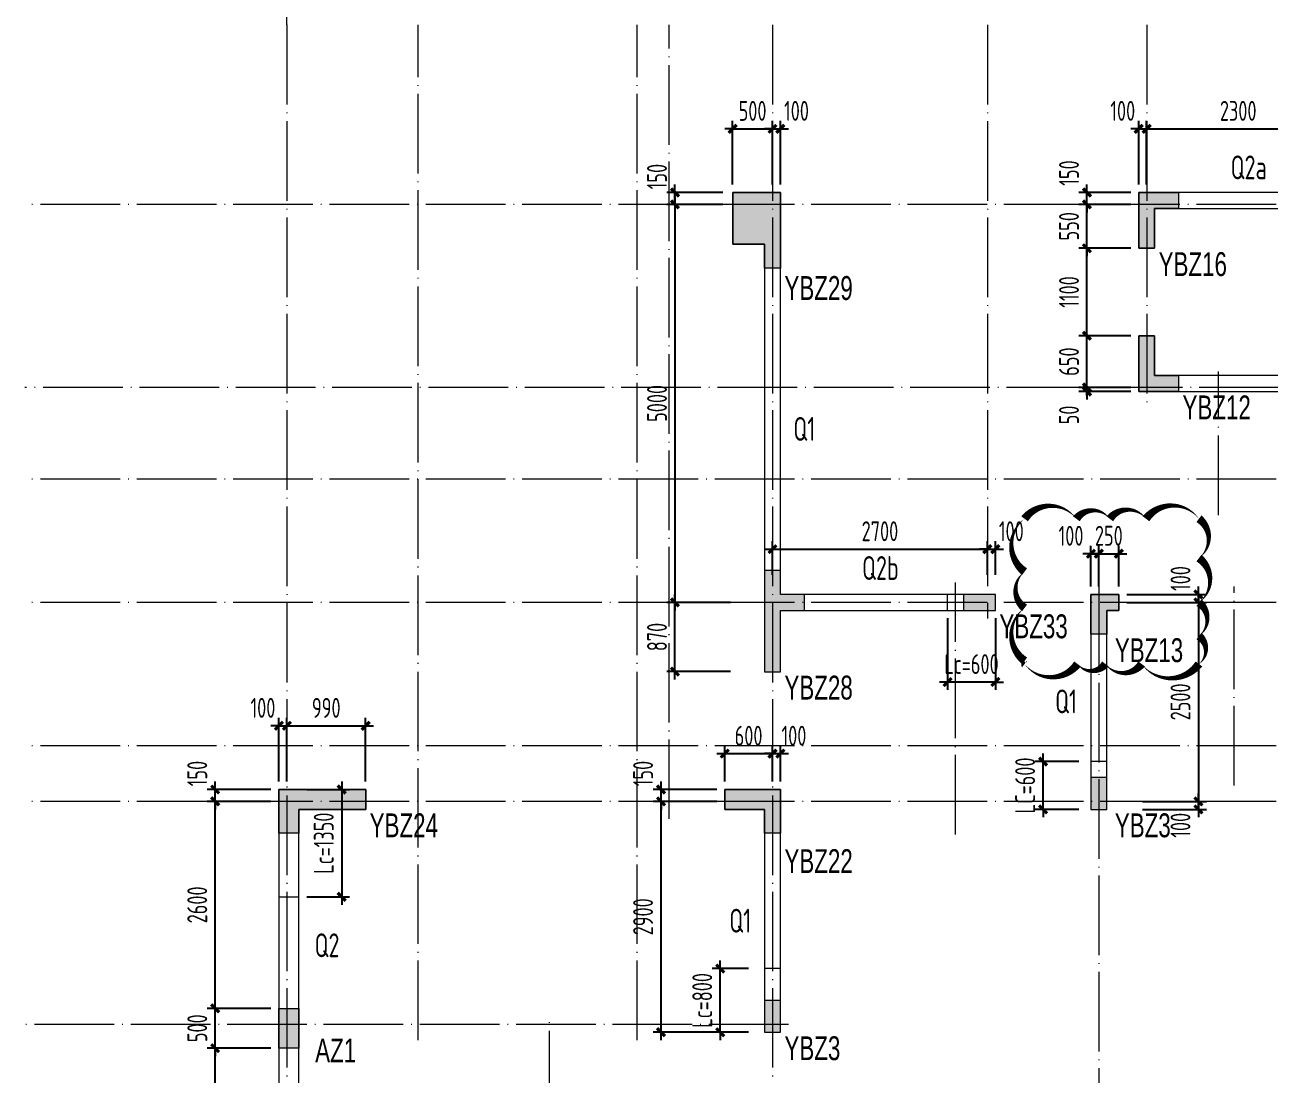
# Model space of a CAD drawing. Extents: x 5874492 to 7194610, y -939842 to -279257.
# Drawn here: x 6291620 to 6307261, y -699087 to -685893 of the extents above; entities that cross this region are included whole.
import ezdxf
from ezdxf.enums import TextEntityAlignment as Align

# ---------------------------------------------------------------- set-up
doc = ezdxf.new("R2010")
doc.units = 0
doc.header["$LTSCALE"] = 1000
doc.linetypes.add('DOTE', pattern=[2.42, 2, -0.2, 0.02, -0.2])
for name, color, linetype, lineweight in [('A-标注-轴号', 3, 'Continuous', 15), ('A-轴线-塔楼', 1, 'DOTE', 9), ('A-轴线-隔墙', 41, 'DOTE', 9), ('S-基础-HATCH', 251, 'Continuous', 20), ('S-墙柱-COLU', 50, 'Continuous', 20), ('S-墙柱-DIM', 3, 'Continuous', 20), ('S-墙柱-Lc填充', 8, 'Continuous', 20), ('S-墙柱-WALL', 6, 'Continuous', 20), ('S-墙柱-编号', 4, 'Continuous', 20), ('S-通用-TEXT', 7, 'Continuous', 20)]:
    doc.layers.add(name, color=color, linetype=linetype, lineweight=lineweight)
doc.layers.add('S-活动层-非打印1', color=170, linetype='Continuous', plot=False)
doc.styles.add('BW_Dim', font='Bweng.shx', dxfattribs={"width": 0.7, "bigfont": 'hztxt.shx'})
doc.styles.add('TSSD_Dimension', font='tssdeng.shx', dxfattribs={"width": 0.7, "bigfont": 'tssdchn.shx'})
doc.styles.add('TSSD_Rein', font='tssdeng.shx', dxfattribs={"width": 0.7, "bigfont": 'hztxt.shx'})
doc.dimstyles.new('TSSD_100_100', dxfattribs={"dimtxt": 250, "dimasz": 100, "dimexe": 100, "dimexo": 100, "dimgap": 100, "dimtad": 1, "dimdec": 0, "dimzin": 0, "dimdsep": 46, "dimtxsty": 'TSSD_Dimension', "dimblk": 'ARCHTICK', "dimcen": 0, "dimdle": 100, "dimclrt": 7, "dimadec": 0, "dimazin": 0, "dimtfac": 1, "dimtdec": 0, "dimtix": 1, "dimtmove": 2, "dimatfit": 0, "dimfxl": 0, "dimtolj": 1, "dimtzin": 0, "dimarcsym": 0})
doc.dimstyles.new('TSSD_100_100$0', dxfattribs={"dimtxt": 250, "dimasz": 100, "dimexe": 100, "dimexo": 250, "dimgap": 100, "dimtad": 1, "dimdec": 0, "dimzin": 0, "dimdsep": 46, "dimtxsty": 'TSSD_Dimension', "dimblk": 'ARCHTICK', "dimcen": 0, "dimdle": 100, "dimclrd": 256, "dimclre": 256, "dimclrt": 7, "dimadec": 0, "dimazin": 0, "dimtfac": 1, "dimtdec": 0, "dimtix": 1, "dimtmove": 2, "dimatfit": 3, "dimldrblk": 'ARCHTICK', "dimfxl": 0, "dimtolj": 1, "dimtzin": 0, "dimlwd": -1, "dimarcsym": 0})

# ---------------------------------------------------------------- blocks, each defined once
blk = doc.blocks.new('_ArchTick')
at = {"color": 0, "linetype": 'ByBlock', "const_width": 0.4}
blk.add_lwpolyline([(-0.5, -0.5), (0.5, 0.5)], dxfattribs=at)
blk = doc.blocks.new('*D1002')
at = {"layer": 'Defpoints', "color": 0}
for p in [(6294010, -698748), (6294810, -698748), (6294810, -703248)]:
    blk.add_point(p, dxfattribs=at)
at = {"layer": 'S-墙柱-DIM', "color": 0, "lineweight": -2}
for p, q in [((6294010, -703348), (6294010, -698648)), ((6294710, -698748), (6293910, -698748)), ((6294710, -703248), (6293910, -703248))]:
    blk.add_line(p, q, dxfattribs=at)
at = {"layer": 'S-墙柱-DIM', "color": 0, "lineweight": -2, "xscale": 100, "yscale": 100, "zscale": 100}
for p, rotation in [((6294010, -698748), 90), ((6294010, -703248), 270)]:
    blk.add_blockref('_ArchTick', p, dxfattribs=dict(at, rotation=rotation))
at = {"layer": 'S-墙柱-DIM', "color": 7, "insert": (6293785, -700998), "char_height": 250, "attachment_point": 5, "rotation": 90, "style": 'TSSD_Dimension'}
blk.add_mtext('\\A1;4500', dxfattribs=at)
blk = doc.blocks.new('*D1006')
at = {"layer": 'Defpoints', "color": 0}
for p in [(6294010, -698248), (6294810, -698248), (6294810, -698748)]:
    blk.add_point(p, dxfattribs=at)
at = {"layer": 'S-墙柱-DIM', "color": 0, "lineweight": -2}
for p, q in [((6294010, -698248), (6294010, -698148)), ((6294710, -698248), (6293910, -698248)), ((6294010, -698748), (6294010, -698248)), ((6294710, -698748), (6293910, -698748)), ((6294010, -698748), (6294010, -698848))]:
    blk.add_line(p, q, dxfattribs=at)
at = {"layer": 'S-墙柱-DIM', "color": 0, "lineweight": -2, "xscale": 100, "yscale": 100, "zscale": 100}
for p, rotation in [((6294010, -698248), 270), ((6294010, -698748), 90)]:
    blk.add_blockref('_ArchTick', p, dxfattribs=dict(at, rotation=rotation))
at = {"layer": 'S-墙柱-DIM', "color": 7, "insert": (6293785, -698498), "char_height": 250, "attachment_point": 5, "rotation": 90, "style": 'TSSD_Dimension'}
blk.add_mtext('\\A1;500', dxfattribs=at)
blk = doc.blocks.new('*D1155')
at = {"layer": 'Defpoints', "color": 0}
for p in [(6305360, -692536), (6305110, -693048), (6305360, -693048)]:
    blk.add_point(p, dxfattribs=at)
at = {"layer": 'S-墙柱-DIM', "color": 0, "lineweight": -2}
for p, q in [((6305110, -692536), (6305010, -692536)), ((6305110, -692948), (6305110, -692436)), ((6305110, -692536), (6305360, -692536)), ((6305360, -692948), (6305360, -692436)), ((6305360, -692536), (6305460, -692536))]:
    blk.add_line(p, q, dxfattribs=at)
at = {"layer": 'S-墙柱-DIM', "color": 0, "lineweight": -2, "xscale": 100, "yscale": 100, "zscale": 100}
blk.add_blockref('_ArchTick', (6305110, -692536), dxfattribs=at)
at = {"layer": 'S-墙柱-DIM', "color": 0, "lineweight": -2, "xscale": 100, "yscale": 100, "zscale": 100, "rotation": 180}
blk.add_blockref('_ArchTick', (6305360, -692536), dxfattribs=at)
at = {"layer": 'S-墙柱-DIM', "color": 7, "insert": (6305235, -692311), "char_height": 250, "attachment_point": 5, "style": 'TSSD_Dimension'}
blk.add_mtext('\\A1;250', dxfattribs=at)
blk = doc.blocks.new('*D1156')
at = {"layer": 'Defpoints', "color": 0}
for p in [(6305110, -692536), (6305010, -693048), (6305110, -693048)]:
    blk.add_point(p, dxfattribs=at)
at = {"layer": 'S-墙柱-DIM', "color": 0, "lineweight": -2}
for p, q in [((6305010, -692536), (6304910, -692536)), ((6305010, -692948), (6305010, -692436)), ((6305010, -692536), (6305110, -692536)), ((6305110, -692948), (6305110, -692436)), ((6305110, -692536), (6305210, -692536))]:
    blk.add_line(p, q, dxfattribs=at)
at = {"layer": 'S-墙柱-DIM', "color": 0, "lineweight": -2, "xscale": 100, "yscale": 100, "zscale": 100}
blk.add_blockref('_ArchTick', (6305010, -692536), dxfattribs=at)
at = {"layer": 'S-墙柱-DIM', "color": 0, "lineweight": -2, "xscale": 100, "yscale": 100, "zscale": 100, "rotation": 180}
blk.add_blockref('_ArchTick', (6305110, -692536), dxfattribs=at)
at = {"layer": 'S-墙柱-DIM', "color": 7, "insert": (6304760, -692311), "char_height": 250, "attachment_point": 5, "style": 'TSSD_Dimension'}
blk.add_mtext('\\A1;100', dxfattribs=at)
blk = doc.blocks.new('*D1157')
at = {"layer": 'Defpoints', "color": 0}
for p in [(6305360, -693048), (6305360, -693148), (6306360, -693048)]:
    blk.add_point(p, dxfattribs=at)
at = {"layer": 'S-墙柱-DIM', "color": 0, "lineweight": -2}
for p, q in [((6306360, -693048), (6306360, -692948)), ((6305460, -693048), (6306460, -693048)), ((6305460, -693148), (6306460, -693148)), ((6306360, -693148), (6306360, -693048)), ((6306360, -693148), (6306360, -693248))]:
    blk.add_line(p, q, dxfattribs=at)
at = {"layer": 'S-墙柱-DIM', "color": 0, "lineweight": -2, "xscale": 100, "yscale": 100, "zscale": 100}
for p, rotation in [((6306360, -693048), 270), ((6306360, -693148), 90)]:
    blk.add_blockref('_ArchTick', p, dxfattribs=dict(at, rotation=rotation))
at = {"layer": 'S-墙柱-DIM', "color": 7, "insert": (6306135, -692848), "char_height": 250, "attachment_point": 5, "rotation": 90, "style": 'TSSD_Dimension'}
blk.add_mtext('\\A1;100', dxfattribs=at)
blk = doc.blocks.new('*D1158')
at = {"layer": 'Defpoints', "color": 0}
for p in [(6305360, -693148), (6305560, -695648), (6306360, -695648)]:
    blk.add_point(p, dxfattribs=at)
at = {"layer": 'S-墙柱-DIM', "color": 0, "lineweight": -2}
for p, q in [((6305460, -693148), (6306460, -693148)), ((6306360, -693048), (6306360, -695748)), ((6305660, -695648), (6306460, -695648))]:
    blk.add_line(p, q, dxfattribs=at)
at = {"layer": 'S-墙柱-DIM', "color": 0, "lineweight": -2, "xscale": 100, "yscale": 100, "zscale": 100}
for p, rotation in [((6306360, -693148), 90), ((6306360, -695648), 270)]:
    blk.add_blockref('_ArchTick', p, dxfattribs=dict(at, rotation=rotation))
at = {"layer": 'S-墙柱-DIM', "color": 7, "insert": (6306135, -694398), "char_height": 250, "attachment_point": 5, "rotation": 90, "style": 'TSSD_Dimension'}
blk.add_mtext('\\A1;2500', dxfattribs=at)
blk = doc.blocks.new('*D1159')
at = {"layer": 'Defpoints', "color": 0}
for p in [(6305560, -695648), (6306360, -695648), (6305560, -695748)]:
    blk.add_point(p, dxfattribs=at)
at = {"layer": 'S-墙柱-DIM', "color": 0, "lineweight": -2}
for p, q in [((6305660, -695648), (6306460, -695648)), ((6306360, -695648), (6306360, -695548)), ((6306360, -695748), (6306360, -695648)), ((6305660, -695748), (6306460, -695748)), ((6306360, -695748), (6306360, -695848))]:
    blk.add_line(p, q, dxfattribs=at)
at = {"layer": 'S-墙柱-DIM', "color": 0, "lineweight": -2, "xscale": 100, "yscale": 100, "zscale": 100}
for p, rotation in [((6306360, -695648), 270), ((6306360, -695748), 90)]:
    blk.add_blockref('_ArchTick', p, dxfattribs=dict(at, rotation=rotation))
at = {"layer": 'S-墙柱-DIM', "color": 7, "insert": (6306135, -695948), "char_height": 250, "attachment_point": 5, "rotation": 90, "style": 'TSSD_Dimension'}
blk.add_mtext('\\A1;100', dxfattribs=at)
blk = doc.blocks.new('*D1164')
at = {"layer": 'Defpoints', "color": 0}
for p in [(6303710, -692479), (6301010, -692902), (6303710, -692902)]:
    blk.add_point(p, dxfattribs=at)
at = {"layer": 'S-墙柱-DIM', "color": 0, "lineweight": -2}
for p, q in [((6301010, -692802), (6301010, -692379)), ((6303710, -692802), (6303710, -692379)), ((6300910, -692479), (6303810, -692479))]:
    blk.add_line(p, q, dxfattribs=at)
at = {"layer": 'S-墙柱-DIM', "color": 0, "lineweight": -2, "xscale": 100, "yscale": 100, "zscale": 100, "rotation": 180}
blk.add_blockref('_ArchTick', (6301010, -692479), dxfattribs=at)
at = {"layer": 'S-墙柱-DIM', "color": 0, "lineweight": -2, "xscale": 100, "yscale": 100, "zscale": 100}
blk.add_blockref('_ArchTick', (6303710, -692479), dxfattribs=at)
at = {"layer": 'S-墙柱-DIM', "color": 7, "insert": (6302360, -692254), "char_height": 250, "attachment_point": 5, "style": 'TSSD_Dimension'}
blk.add_mtext('\\A1;2700', dxfattribs=at)
blk = doc.blocks.new('*D1165')
at = {"layer": 'Defpoints', "color": 0}
for p in [(6303810, -692479), (6303710, -692902), (6303810, -692902)]:
    blk.add_point(p, dxfattribs=at)
at = {"layer": 'S-墙柱-DIM', "color": 0, "lineweight": -2}
for p, q in [((6303710, -692802), (6303710, -692379)), ((6303810, -692802), (6303810, -692379)), ((6303710, -692479), (6303610, -692479)), ((6303710, -692479), (6303810, -692479)), ((6303810, -692479), (6303910, -692479))]:
    blk.add_line(p, q, dxfattribs=at)
at = {"layer": 'S-墙柱-DIM', "color": 0, "lineweight": -2, "xscale": 100, "yscale": 100, "zscale": 100}
blk.add_blockref('_ArchTick', (6303710, -692479), dxfattribs=at)
at = {"layer": 'S-墙柱-DIM', "color": 0, "lineweight": -2, "xscale": 100, "yscale": 100, "zscale": 100, "rotation": 180}
blk.add_blockref('_ArchTick', (6303810, -692479), dxfattribs=at)
at = {"layer": 'S-墙柱-DIM', "color": 7, "insert": (6304010, -692254), "char_height": 250, "attachment_point": 5, "style": 'TSSD_Dimension'}
blk.add_mtext('\\A1;100', dxfattribs=at)
blk = doc.blocks.new('*D1166')
at = {"layer": 'Defpoints', "color": 0}
for p in [(6301110, -687198), (6301010, -687998), (6301110, -687998)]:
    blk.add_point(p, dxfattribs=at)
at = {"layer": 'S-墙柱-DIM', "color": 0, "lineweight": -2}
for p, q in [((6301010, -687198), (6300910, -687198)), ((6301010, -687898), (6301010, -687098)), ((6301010, -687198), (6301110, -687198)), ((6301110, -687898), (6301110, -687098)), ((6301110, -687198), (6301210, -687198))]:
    blk.add_line(p, q, dxfattribs=at)
at = {"layer": 'S-墙柱-DIM', "color": 0, "lineweight": -2, "xscale": 100, "yscale": 100, "zscale": 100}
blk.add_blockref('_ArchTick', (6301010, -687198), dxfattribs=at)
at = {"layer": 'S-墙柱-DIM', "color": 0, "lineweight": -2, "xscale": 100, "yscale": 100, "zscale": 100, "rotation": 180}
blk.add_blockref('_ArchTick', (6301110, -687198), dxfattribs=at)
at = {"layer": 'S-墙柱-DIM', "color": 7, "insert": (6301312, -686973), "char_height": 250, "attachment_point": 5, "style": 'TSSD_Dimension'}
blk.add_mtext('\\A1;100', dxfattribs=at)
blk = doc.blocks.new('*D1167')
at = {"layer": 'Defpoints', "color": 0}
for p in [(6301010, -687198), (6300510, -687998), (6301010, -687998)]:
    blk.add_point(p, dxfattribs=at)
at = {"layer": 'S-墙柱-DIM', "color": 0, "lineweight": -2}
for p, q in [((6300510, -687198), (6300410, -687198)), ((6300510, -687898), (6300510, -687098)), ((6300510, -687198), (6301010, -687198)), ((6301010, -687898), (6301010, -687098)), ((6301010, -687198), (6301110, -687198))]:
    blk.add_line(p, q, dxfattribs=at)
at = {"layer": 'S-墙柱-DIM', "color": 0, "lineweight": -2, "xscale": 100, "yscale": 100, "zscale": 100}
blk.add_blockref('_ArchTick', (6300510, -687198), dxfattribs=at)
at = {"layer": 'S-墙柱-DIM', "color": 0, "lineweight": -2, "xscale": 100, "yscale": 100, "zscale": 100, "rotation": 180}
blk.add_blockref('_ArchTick', (6301010, -687198), dxfattribs=at)
at = {"layer": 'S-墙柱-DIM', "color": 7, "insert": (6300760, -686973), "char_height": 250, "attachment_point": 5, "style": 'TSSD_Dimension'}
blk.add_mtext('\\A1;500', dxfattribs=at)
blk = doc.blocks.new('*D1168')
at = {"layer": 'Defpoints', "color": 0}
for p in [(6299785, -687998), (6300485, -687998), (6300485, -688148)]:
    blk.add_point(p, dxfattribs=at)
at = {"layer": 'S-墙柱-DIM', "color": 0, "lineweight": -2}
for p, q in [((6300385, -687998), (6299685, -687998)), ((6299785, -687998), (6299785, -687898)), ((6299785, -688148), (6299785, -687998)), ((6300385, -688148), (6299685, -688148)), ((6299785, -688148), (6299785, -688248))]:
    blk.add_line(p, q, dxfattribs=at)
at = {"layer": 'S-墙柱-DIM', "color": 0, "lineweight": -2, "xscale": 100, "yscale": 100, "zscale": 100}
for p, rotation in [((6299785, -687998), 270), ((6299785, -688148), 90)]:
    blk.add_blockref('_ArchTick', p, dxfattribs=dict(at, rotation=rotation))
at = {"layer": 'S-墙柱-DIM', "color": 7, "insert": (6299560, -687798), "char_height": 250, "attachment_point": 5, "rotation": 90, "style": 'TSSD_Dimension'}
blk.add_mtext('\\A1;150', dxfattribs=at)
blk = doc.blocks.new('*D1169')
at = {"layer": 'Defpoints', "color": 0}
for p in [(6300101, -688148), (6299785, -693148), (6300101, -693148)]:
    blk.add_point(p, dxfattribs=at)
at = {"layer": 'S-墙柱-DIM', "color": 0, "lineweight": -2}
for p, q in [((6300001, -688148), (6299685, -688148)), ((6299785, -688048), (6299785, -693248)), ((6300001, -693148), (6299685, -693148))]:
    blk.add_line(p, q, dxfattribs=at)
at = {"layer": 'S-墙柱-DIM', "color": 0, "lineweight": -2, "xscale": 100, "yscale": 100, "zscale": 100}
for p, rotation in [((6299785, -688148), 90), ((6299785, -693148), 270)]:
    blk.add_blockref('_ArchTick', p, dxfattribs=dict(at, rotation=rotation))
at = {"layer": 'S-墙柱-DIM', "color": 7, "insert": (6299560, -690648), "char_height": 250, "attachment_point": 5, "rotation": 90, "style": 'TSSD_Dimension'}
blk.add_mtext('\\A1;5000', dxfattribs=at)
blk = doc.blocks.new('*D1170')
at = {"layer": 'Defpoints', "color": 0}
for p in [(6299785, -693148), (6300585, -693148), (6300585, -694018)]:
    blk.add_point(p, dxfattribs=at)
at = {"layer": 'S-墙柱-DIM', "color": 0, "lineweight": -2}
for p, q in [((6300485, -693148), (6299685, -693148)), ((6299785, -694118), (6299785, -693048)), ((6300485, -694018), (6299685, -694018))]:
    blk.add_line(p, q, dxfattribs=at)
at = {"layer": 'S-墙柱-DIM', "color": 0, "lineweight": -2, "xscale": 100, "yscale": 100, "zscale": 100}
for p, rotation in [((6299785, -693148), 90), ((6299785, -694018), 270)]:
    blk.add_blockref('_ArchTick', p, dxfattribs=dict(at, rotation=rotation))
at = {"layer": 'S-墙柱-DIM', "color": 7, "insert": (6299560, -693583), "char_height": 250, "attachment_point": 5, "rotation": 90, "style": 'TSSD_Dimension'}
blk.add_mtext('\\A1;870', dxfattribs=at)
blk = doc.blocks.new('*D1171')
at = {"layer": 'Defpoints', "color": 0}
for p in [(6301110, -695048), (6301010, -695498), (6301110, -695498)]:
    blk.add_point(p, dxfattribs=at)
at = {"layer": 'S-墙柱-DIM', "color": 0, "lineweight": -2}
for p, q in [((6301010, -695048), (6300910, -695048)), ((6301010, -695398), (6301010, -694948)), ((6301010, -695048), (6301110, -695048)), ((6301110, -695398), (6301110, -694948)), ((6301110, -695048), (6301210, -695048))]:
    blk.add_line(p, q, dxfattribs=at)
at = {"layer": 'S-墙柱-DIM', "color": 0, "lineweight": -2, "xscale": 100, "yscale": 100, "zscale": 100}
blk.add_blockref('_ArchTick', (6301010, -695048), dxfattribs=at)
at = {"layer": 'S-墙柱-DIM', "color": 0, "lineweight": -2, "xscale": 100, "yscale": 100, "zscale": 100, "rotation": 180}
blk.add_blockref('_ArchTick', (6301110, -695048), dxfattribs=at)
at = {"layer": 'S-墙柱-DIM', "color": 7, "insert": (6301280, -694823), "char_height": 250, "attachment_point": 5, "style": 'TSSD_Dimension'}
blk.add_mtext('\\A1;100', dxfattribs=at)
blk = doc.blocks.new('*D1172')
at = {"layer": 'Defpoints', "color": 0}
for p in [(6301010, -695048), (6300410, -695498), (6301010, -695498)]:
    blk.add_point(p, dxfattribs=at)
at = {"layer": 'S-墙柱-DIM', "color": 0, "lineweight": -2}
for p, q in [((6300310, -695048), (6301110, -695048)), ((6300410, -695398), (6300410, -694948)), ((6301010, -695398), (6301010, -694948))]:
    blk.add_line(p, q, dxfattribs=at)
at = {"layer": 'S-墙柱-DIM', "color": 0, "lineweight": -2, "xscale": 100, "yscale": 100, "zscale": 100, "rotation": 180}
blk.add_blockref('_ArchTick', (6300410, -695048), dxfattribs=at)
at = {"layer": 'S-墙柱-DIM', "color": 0, "lineweight": -2, "xscale": 100, "yscale": 100, "zscale": 100}
blk.add_blockref('_ArchTick', (6301010, -695048), dxfattribs=at)
at = {"layer": 'S-墙柱-DIM', "color": 7, "insert": (6300710, -694823), "char_height": 250, "attachment_point": 5, "style": 'TSSD_Dimension'}
blk.add_mtext('\\A1;600', dxfattribs=at)
blk = doc.blocks.new('*D1173')
at = {"layer": 'Defpoints', "color": 0}
for p in [(6299610, -695498), (6300410, -695498), (6300410, -695648)]:
    blk.add_point(p, dxfattribs=at)
at = {"layer": 'S-墙柱-DIM', "color": 0, "lineweight": -2}
for p, q in [((6300310, -695498), (6299510, -695498)), ((6299610, -695498), (6299610, -695398)), ((6299610, -695648), (6299610, -695498)), ((6300310, -695648), (6299510, -695648)), ((6299610, -695648), (6299610, -695748))]:
    blk.add_line(p, q, dxfattribs=at)
at = {"layer": 'S-墙柱-DIM', "color": 0, "lineweight": -2, "xscale": 100, "yscale": 100, "zscale": 100}
for p, rotation in [((6299610, -695498), 270), ((6299610, -695648), 90)]:
    blk.add_blockref('_ArchTick', p, dxfattribs=dict(at, rotation=rotation))
at = {"layer": 'S-墙柱-DIM', "color": 7, "insert": (6299385, -695298), "char_height": 250, "attachment_point": 5, "rotation": 90, "style": 'TSSD_Dimension'}
blk.add_mtext('\\A1;150', dxfattribs=at)
blk = doc.blocks.new('*D1174')
at = {"layer": 'Defpoints', "color": 0}
for p in [(6299610, -695648), (6300410, -695648), (6300410, -698548)]:
    blk.add_point(p, dxfattribs=at)
at = {"layer": 'S-墙柱-DIM', "color": 0, "lineweight": -2}
for p, q in [((6300310, -695648), (6299510, -695648)), ((6299610, -698648), (6299610, -695548)), ((6300310, -698548), (6299510, -698548))]:
    blk.add_line(p, q, dxfattribs=at)
at = {"layer": 'S-墙柱-DIM', "color": 0, "lineweight": -2, "xscale": 100, "yscale": 100, "zscale": 100}
for p, rotation in [((6299610, -695648), 90), ((6299610, -698548), 270)]:
    blk.add_blockref('_ArchTick', p, dxfattribs=dict(at, rotation=rotation))
at = {"layer": 'S-墙柱-DIM', "color": 7, "insert": (6299385, -697098), "char_height": 250, "attachment_point": 5, "rotation": 90, "style": 'TSSD_Dimension'}
blk.add_mtext('\\A1;2900', dxfattribs=at)
blk = doc.blocks.new('*D1181')
at = {"layer": 'Defpoints', "color": 0}
for p in [(6295900, -694698), (6294910, -695498), (6295900, -695498)]:
    blk.add_point(p, dxfattribs=at)
at = {"layer": 'S-墙柱-DIM', "color": 0, "lineweight": -2}
for p, q in [((6294810, -694698), (6296000, -694698)), ((6294910, -695398), (6294910, -694598)), ((6295900, -695398), (6295900, -694598))]:
    blk.add_line(p, q, dxfattribs=at)
at = {"layer": 'S-墙柱-DIM', "color": 0, "lineweight": -2, "xscale": 100, "yscale": 100, "zscale": 100, "rotation": 180}
blk.add_blockref('_ArchTick', (6294910, -694698), dxfattribs=at)
at = {"layer": 'S-墙柱-DIM', "color": 0, "lineweight": -2, "xscale": 100, "yscale": 100, "zscale": 100}
blk.add_blockref('_ArchTick', (6295900, -694698), dxfattribs=at)
at = {"layer": 'S-墙柱-DIM', "color": 7, "insert": (6295405, -694473), "char_height": 250, "attachment_point": 5, "style": 'TSSD_Dimension'}
blk.add_mtext('\\A1;990', dxfattribs=at)
blk = doc.blocks.new('*D1182')
at = {"layer": 'Defpoints', "color": 0}
for p in [(6294910, -694698), (6294810, -695498), (6294910, -695498)]:
    blk.add_point(p, dxfattribs=at)
at = {"layer": 'S-墙柱-DIM', "color": 0, "lineweight": -2}
for p, q in [((6294810, -694698), (6294710, -694698)), ((6294810, -695398), (6294810, -694598)), ((6294810, -694698), (6294910, -694698)), ((6294910, -695398), (6294910, -694598)), ((6294910, -694698), (6295010, -694698))]:
    blk.add_line(p, q, dxfattribs=at)
at = {"layer": 'S-墙柱-DIM', "color": 0, "lineweight": -2, "xscale": 100, "yscale": 100, "zscale": 100}
blk.add_blockref('_ArchTick', (6294810, -694698), dxfattribs=at)
at = {"layer": 'S-墙柱-DIM', "color": 0, "lineweight": -2, "xscale": 100, "yscale": 100, "zscale": 100, "rotation": 180}
blk.add_blockref('_ArchTick', (6294910, -694698), dxfattribs=at)
at = {"layer": 'S-墙柱-DIM', "color": 7, "insert": (6294610, -694473), "char_height": 250, "attachment_point": 5, "style": 'TSSD_Dimension'}
blk.add_mtext('\\A1;100', dxfattribs=at)
blk = doc.blocks.new('*D1183')
at = {"layer": 'Defpoints', "color": 0}
for p in [(6294010, -695498), (6294810, -695498), (6294810, -695648)]:
    blk.add_point(p, dxfattribs=at)
at = {"layer": 'S-墙柱-DIM', "color": 0, "lineweight": -2}
for p, q in [((6294710, -695498), (6293910, -695498)), ((6294010, -695498), (6294010, -695398)), ((6294010, -695648), (6294010, -695498)), ((6294710, -695648), (6293910, -695648)), ((6294010, -695648), (6294010, -695748))]:
    blk.add_line(p, q, dxfattribs=at)
at = {"layer": 'S-墙柱-DIM', "color": 0, "lineweight": -2, "xscale": 100, "yscale": 100, "zscale": 100}
for p, rotation in [((6294010, -695498), 270), ((6294010, -695648), 90)]:
    blk.add_blockref('_ArchTick', p, dxfattribs=dict(at, rotation=rotation))
at = {"layer": 'S-墙柱-DIM', "color": 7, "insert": (6293785, -695298), "char_height": 250, "attachment_point": 5, "rotation": 90, "style": 'TSSD_Dimension'}
blk.add_mtext('\\A1;150', dxfattribs=at)
blk = doc.blocks.new('*D1184')
at = {"layer": 'Defpoints', "color": 0}
for p in [(6294010, -695648), (6294810, -695648), (6294810, -698248)]:
    blk.add_point(p, dxfattribs=at)
at = {"layer": 'S-墙柱-DIM', "color": 0, "lineweight": -2}
for p, q in [((6294710, -695648), (6293910, -695648)), ((6294010, -698348), (6294010, -695548)), ((6294710, -698248), (6293910, -698248))]:
    blk.add_line(p, q, dxfattribs=at)
at = {"layer": 'S-墙柱-DIM', "color": 0, "lineweight": -2, "xscale": 100, "yscale": 100, "zscale": 100}
for p, rotation in [((6294010, -695648), 90), ((6294010, -698248), 270)]:
    blk.add_blockref('_ArchTick', p, dxfattribs=dict(at, rotation=rotation))
at = {"layer": 'S-墙柱-DIM', "color": 7, "insert": (6293785, -696948), "char_height": 250, "attachment_point": 5, "rotation": 90, "style": 'TSSD_Dimension'}
blk.add_mtext('\\A1;2600', dxfattribs=at)
blk = doc.blocks.new('*D1187')
at = {"layer": 'Defpoints', "color": 0}
for p in [(6304409, -695148), (6304960, -695148), (6304960, -695748)]:
    blk.add_point(p, dxfattribs=at)
at = {"layer": 'S-墙柱-DIM', "color": 0, "lineweight": -2}
for p, q in [((6304409, -695148), (6304409, -695048)), ((6304860, -695148), (6304309, -695148)), ((6304409, -695748), (6304409, -695148)), ((6304860, -695748), (6304309, -695748)), ((6304409, -695748), (6304409, -695848))]:
    blk.add_line(p, q, dxfattribs=at)
at = {"layer": 'S-墙柱-DIM', "color": 0, "lineweight": -2, "xscale": 100, "yscale": 100, "zscale": 100}
for p, rotation in [((6304409, -695148), 270), ((6304409, -695748), 90)]:
    blk.add_blockref('_ArchTick', p, dxfattribs=dict(at, rotation=rotation))
at = {"layer": 'S-墙柱-DIM', "color": 7, "insert": (6304184, -695448), "char_height": 250, "attachment_point": 5, "rotation": 90, "style": 'TSSD_Dimension'}
blk.add_mtext('\\A1;LC=600', dxfattribs=at)
blk = doc.blocks.new('*D1188')
at = {"layer": 'Defpoints', "color": 0}
for p in [(6303210, -693248), (6303810, -693248), (6303210, -694148)]:
    blk.add_point(p, dxfattribs=at)
at = {"layer": 'S-墙柱-DIM', "color": 0, "lineweight": -2}
for p, q in [((6303210, -693348), (6303210, -694248)), ((6303810, -693348), (6303810, -694248)), ((6303210, -694148), (6303110, -694148)), ((6303810, -694148), (6303210, -694148)), ((6303810, -694148), (6303910, -694148))]:
    blk.add_line(p, q, dxfattribs=at)
at = {"layer": 'S-墙柱-DIM', "color": 0, "lineweight": -2, "xscale": 100, "yscale": 100, "zscale": 100}
blk.add_blockref('_ArchTick', (6303210, -694148), dxfattribs=at)
at = {"layer": 'S-墙柱-DIM', "color": 0, "lineweight": -2, "xscale": 100, "yscale": 100, "zscale": 100, "rotation": 180}
blk.add_blockref('_ArchTick', (6303810, -694148), dxfattribs=at)
at = {"layer": 'S-墙柱-DIM', "color": 7, "insert": (6303510, -693923), "char_height": 250, "attachment_point": 5, "style": 'TSSD_Dimension'}
blk.add_mtext('\\A1;Lc=600', dxfattribs=at)
blk = doc.blocks.new('*D1190')
at = {"layer": 'Defpoints', "color": 0}
for p in [(6300353, -697748), (6300810, -697748), (6300810, -698548)]:
    blk.add_point(p, dxfattribs=at)
at = {"layer": 'S-墙柱-DIM', "color": 0, "lineweight": -2}
for p, q in [((6300353, -697748), (6300353, -697648)), ((6300710, -697748), (6300253, -697748)), ((6300353, -698548), (6300353, -697748)), ((6300710, -698548), (6300253, -698548)), ((6300353, -698548), (6300353, -698648))]:
    blk.add_line(p, q, dxfattribs=at)
at = {"layer": 'S-墙柱-DIM', "color": 0, "lineweight": -2, "xscale": 100, "yscale": 100, "zscale": 100}
for p, rotation in [((6300353, -697748), 270), ((6300353, -698548), 90)]:
    blk.add_blockref('_ArchTick', p, dxfattribs=dict(at, rotation=rotation))
at = {"layer": 'S-墙柱-DIM', "color": 7, "insert": (6300128, -698148), "char_height": 250, "attachment_point": 5, "rotation": 90, "style": 'TSSD_Dimension'}
blk.add_mtext('\\A1;Lc=800', dxfattribs=at)
blk = doc.blocks.new('*D1191')
at = {"layer": 'Defpoints', "color": 0}
for p in [(6295060, -695498), (6295060, -696848), (6295599, -696848)]:
    blk.add_point(p, dxfattribs=at)
at = {"layer": 'S-墙柱-DIM', "color": 0, "lineweight": -2}
for p, q in [((6295160, -695498), (6295699, -695498)), ((6295599, -695398), (6295599, -696948)), ((6295160, -696848), (6295699, -696848))]:
    blk.add_line(p, q, dxfattribs=at)
at = {"layer": 'S-墙柱-DIM', "color": 0, "lineweight": -2, "xscale": 100, "yscale": 100, "zscale": 100}
for p, rotation in [((6295599, -695498), 90), ((6295599, -696848), 270)]:
    blk.add_blockref('_ArchTick', p, dxfattribs=dict(at, rotation=rotation))
at = {"layer": 'S-墙柱-DIM', "color": 7, "insert": (6295374, -696173), "char_height": 250, "attachment_point": 5, "rotation": 90, "style": 'TSSD_Dimension'}
blk.add_mtext('\\A1;Lc=1350', dxfattribs=at)
blk = doc.blocks.new('*D1204')
at = {"layer": 'Defpoints', "color": 0}
for p in [(6304960, -687998), (6305610, -687998), (6305610, -688148)]:
    blk.add_point(p, dxfattribs=at)
at = {"layer": 'S-墙柱-DIM', "color": 0, "lineweight": -2}
for p, q in [((6305510, -687998), (6304860, -687998)), ((6304960, -687998), (6304960, -687898)), ((6304960, -688148), (6304960, -687998)), ((6305510, -688148), (6304860, -688148)), ((6304960, -688148), (6304960, -688248))]:
    blk.add_line(p, q, dxfattribs=at)
at = {"layer": 'S-墙柱-DIM', "color": 0, "lineweight": -2, "xscale": 100, "yscale": 100, "zscale": 100}
for p, rotation in [((6304960, -687998), 270), ((6304960, -688148), 90)]:
    blk.add_blockref('_ArchTick', p, dxfattribs=dict(at, rotation=rotation))
at = {"layer": 'S-墙柱-DIM', "color": 7, "insert": (6304735, -687754), "char_height": 250, "attachment_point": 5, "rotation": 90, "style": 'TSSD_Dimension'}
blk.add_mtext('\\A1;150', dxfattribs=at)
blk = doc.blocks.new('*D1205')
at = {"layer": 'Defpoints', "color": 0}
for p in [(6304960, -688148), (6305610, -688148), (6305610, -688698)]:
    blk.add_point(p, dxfattribs=at)
at = {"layer": 'S-墙柱-DIM', "color": 0, "lineweight": -2}
for p, q in [((6305510, -688148), (6304860, -688148)), ((6304960, -688148), (6304960, -688048)), ((6304960, -688698), (6304960, -688148)), ((6305510, -688698), (6304860, -688698)), ((6304960, -688698), (6304960, -688798))]:
    blk.add_line(p, q, dxfattribs=at)
at = {"layer": 'S-墙柱-DIM', "color": 0, "lineweight": -2, "xscale": 100, "yscale": 100, "zscale": 100}
for p, rotation in [((6304960, -688148), 270), ((6304960, -688698), 90)]:
    blk.add_blockref('_ArchTick', p, dxfattribs=dict(at, rotation=rotation))
at = {"layer": 'S-墙柱-DIM', "color": 7, "insert": (6304735, -688423), "char_height": 250, "attachment_point": 5, "rotation": 90, "style": 'TSSD_Dimension'}
blk.add_mtext('\\A1;550', dxfattribs=at)
blk = doc.blocks.new('*D1206')
at = {"layer": 'Defpoints', "color": 0}
for p in [(6304960, -688698), (6305610, -688698), (6305610, -689798)]:
    blk.add_point(p, dxfattribs=at)
at = {"layer": 'S-墙柱-DIM', "color": 0, "lineweight": -2}
for p, q in [((6304960, -689898), (6304960, -688598)), ((6305510, -688698), (6304860, -688698)), ((6305510, -689798), (6304860, -689798))]:
    blk.add_line(p, q, dxfattribs=at)
at = {"layer": 'S-墙柱-DIM', "color": 0, "lineweight": -2, "xscale": 100, "yscale": 100, "zscale": 100}
for p, rotation in [((6304960, -688698), 90), ((6304960, -689798), 270)]:
    blk.add_blockref('_ArchTick', p, dxfattribs=dict(at, rotation=rotation))
at = {"layer": 'S-墙柱-DIM', "color": 7, "insert": (6304735, -689248), "char_height": 250, "attachment_point": 5, "rotation": 90, "style": 'TSSD_Dimension'}
blk.add_mtext('\\A1;1100', dxfattribs=at)
blk = doc.blocks.new('*D1207')
at = {"layer": 'Defpoints', "color": 0}
for p in [(6304960, -689798), (6305610, -689798), (6305610, -690448)]:
    blk.add_point(p, dxfattribs=at)
at = {"layer": 'S-墙柱-DIM', "color": 0, "lineweight": -2}
for p, q in [((6304960, -690548), (6304960, -689698)), ((6305510, -689798), (6304860, -689798)), ((6305510, -690448), (6304860, -690448))]:
    blk.add_line(p, q, dxfattribs=at)
at = {"layer": 'S-墙柱-DIM', "color": 0, "lineweight": -2, "xscale": 100, "yscale": 100, "zscale": 100}
for p, rotation in [((6304960, -689798), 90), ((6304960, -690448), 270)]:
    blk.add_blockref('_ArchTick', p, dxfattribs=dict(at, rotation=rotation))
at = {"layer": 'S-墙柱-DIM', "color": 7, "insert": (6304735, -690123), "char_height": 250, "attachment_point": 5, "rotation": 90, "style": 'TSSD_Dimension'}
blk.add_mtext('\\A1;650', dxfattribs=at)
blk = doc.blocks.new('*D1208')
at = {"layer": 'Defpoints', "color": 0}
for p in [(6304960, -690448), (6305610, -690448), (6305610, -690498)]:
    blk.add_point(p, dxfattribs=at)
at = {"layer": 'S-墙柱-DIM', "color": 0, "lineweight": -2}
for p, q in [((6304960, -690448), (6304960, -690348)), ((6305510, -690448), (6304860, -690448)), ((6305510, -690498), (6304860, -690498)), ((6304960, -690498), (6304960, -690448)), ((6304960, -690498), (6304960, -690598))]:
    blk.add_line(p, q, dxfattribs=at)
at = {"layer": 'S-墙柱-DIM', "color": 0, "lineweight": -2, "xscale": 100, "yscale": 100, "zscale": 100}
for p, rotation in [((6304960, -690448), 270), ((6304960, -690498), 90)]:
    blk.add_blockref('_ArchTick', p, dxfattribs=dict(at, rotation=rotation))
at = {"layer": 'S-墙柱-DIM', "color": 7, "insert": (6304735, -690793), "char_height": 250, "attachment_point": 5, "rotation": 90, "style": 'TSSD_Dimension'}
blk.add_mtext('\\A1;50', dxfattribs=at)
blk = doc.blocks.new('*D1211')
at = {"layer": 'Defpoints', "color": 0}
for p in [(6308010, -687198), (6305710, -687998), (6308010, -687998)]:
    blk.add_point(p, dxfattribs=at)
at = {"layer": 'S-墙柱-DIM', "color": 0, "lineweight": -2}
for p, q in [((6305610, -687198), (6308110, -687198)), ((6305710, -687898), (6305710, -687098)), ((6308010, -687898), (6308010, -687098))]:
    blk.add_line(p, q, dxfattribs=at)
at = {"layer": 'S-墙柱-DIM', "color": 0, "lineweight": -2, "xscale": 100, "yscale": 100, "zscale": 100, "rotation": 180}
blk.add_blockref('_ArchTick', (6305710, -687198), dxfattribs=at)
at = {"layer": 'S-墙柱-DIM', "color": 0, "lineweight": -2, "xscale": 100, "yscale": 100, "zscale": 100}
blk.add_blockref('_ArchTick', (6308010, -687198), dxfattribs=at)
at = {"layer": 'S-墙柱-DIM', "color": 7, "insert": (6306860, -686973), "char_height": 250, "attachment_point": 5, "style": 'TSSD_Dimension'}
blk.add_mtext('\\A1;2300', dxfattribs=at)
blk = doc.blocks.new('*D1212')
at = {"layer": 'Defpoints', "color": 0}
for p in [(6305710, -687198), (6305610, -687998), (6305710, -687998)]:
    blk.add_point(p, dxfattribs=at)
at = {"layer": 'S-墙柱-DIM', "color": 0, "lineweight": -2}
for p, q in [((6305610, -687198), (6305510, -687198)), ((6305610, -687898), (6305610, -687098)), ((6305610, -687198), (6305710, -687198)), ((6305710, -687898), (6305710, -687098)), ((6305710, -687198), (6305810, -687198))]:
    blk.add_line(p, q, dxfattribs=at)
at = {"layer": 'S-墙柱-DIM', "color": 0, "lineweight": -2, "xscale": 100, "yscale": 100, "zscale": 100}
blk.add_blockref('_ArchTick', (6305610, -687198), dxfattribs=at)
at = {"layer": 'S-墙柱-DIM', "color": 0, "lineweight": -2, "xscale": 100, "yscale": 100, "zscale": 100, "rotation": 180}
blk.add_blockref('_ArchTick', (6305710, -687198), dxfattribs=at)
at = {"layer": 'S-墙柱-DIM', "color": 7, "insert": (6305410, -686973), "char_height": 250, "attachment_point": 5, "style": 'TSSD_Dimension'}
blk.add_mtext('\\A1;100', dxfattribs=at)
blk = doc.blocks.new('ZHOUWANG3')
at = {"layer": 'A-标注-轴号'}
blk.add_line((88652, 248942), (88652, 252942), dxfattribs=at)
at = {"layer": 'A-轴线-塔楼', "linetype": 'DOTE', "ltscale": 0.5}
for p, q in [((88652, 248942), (88652, 226834)), ((94752, 248942), (94752, 226834)), ((97452, 248942), (97452, 241486)), ((99452, 248942), (99452, 244136)), ((139798, 246686), (85362, 246686)), ((102322, 244386), (85362, 244386)), ((139798, 243236), (85362, 243236)), ((98852, 241886), (98852, 226834)), ((139798, 241686), (85362, 241686)), ((139798, 239886), (85362, 239886)), ((139798, 239186), (85362, 239186))]:
    blk.add_line(p, q, dxfattribs=at)
at = {"layer": 'A-轴线-隔墙', "ltscale": 0.5}
for p, q in [((90302, 236186), (90302, 248942)), ((93052, 236186), (93052, 248942)), ((93452, 238966), (93452, 248942)), ((100352, 242784), (100352, 244586)), ((97052, 238770), (97052, 241936)), ((100552, 239386), (100552, 241886)), ((91952, 226834), (91952, 236486)), ((94952, 236386), (85362, 236386))]:
    blk.add_line(p, q, dxfattribs=at)

msp = doc.modelspace()

# ---------------------------------------------------------------- hatches: boundary and pattern name
at = {"layer": 'S-基础-HATCH'}
for points in [[(6300910.4, -688648.4), (6300510.4, -688648.4), (6300510.4, -687998.4), (6301110.4, -687998.4), (6301110.4, -688948.4), (6300910.4, -688948.4)], [(6305810.4, -688198.4), (6305810.4, -688698.4), (6305610.4, -688698.4), (6305610.4, -687998.4), (6306110.4, -687998.4), (6306110.4, -688198.4)], [(6305810.4, -690298.4), (6306110.4, -690298.4), (6306110.4, -690498.4), (6305610.4, -690498.4), (6305610.4, -689798.4), (6305810.4, -689798.4)], [(6300910.4, -694018.4), (6301110.4, -694018.4), (6301110.4, -693248.4), (6301410.4, -693248.4), (6301410.4, -693048.4), (6301110.4, -693048.4), (6301110.4, -692748.4), (6300910.4, -692748.4)], [(6303410.4, -693248.4), (6303810.4, -693248.4), (6303810.4, -693048.4), (6303710.4, -693048.4), (6303560.4, -693048.4), (6303410.4, -693048.4)], [(6305210.4, -693248.4), (6305210.4, -693548.4), (6305010.4, -693548.4), (6305010.4, -693048.4), (6305360.4, -693048.4), (6305360.4, -693248.4)], [(6305010.4, -695348.4), (6305010.4, -695748.4), (6305210.4, -695748.4), (6305210.4, -695348.4)], [(6295060.4, -695748.4), (6295060.4, -696048.4), (6294810.4, -696048.4), (6294810.4, -695498.4), (6295900.4, -695498.4), (6295900.4, -695748.4)], [(6300910.4, -695748.4), (6300410.4, -695748.4), (6300410.4, -695498.4), (6301110.4, -695498.4), (6301110.4, -696048.4), (6300910.4, -696048.4)], [(6300910.4, -698548.4), (6301110.4, -698548.4), (6301110.4, -698148.4), (6300910.4, -698148.4)]]:
    msp.add_hatch(color=256, dxfattribs=at).paths.add_polyline_path(points)
h = msp.add_hatch(color=256, dxfattribs=at)
h.dxf.hatch_style = 1
h.paths.add_polyline_path([(6295060.4, -698248.4), (6294810.4, -698248.4), (6294810.4, -698748.4), (6295060.4, -698748.4)])

# ---------------------------------------------------------------- linework, layer by layer
at = {"layer": 'S-墙柱-COLU'}
for points in [[(6300910.4, -688648.4), (6300510.4, -688648.4), (6300510.4, -687998.4), (6301110.4, -687998.4), (6301110.4, -688948.4), (6300910.4, -688948.4)], [(6305810.4, -688198.4), (6305810.4, -688698.4), (6305610.4, -688698.4), (6305610.4, -687998.4), (6306110.4, -687998.4), (6306110.4, -688198.4)], [(6305810.4, -690298.4), (6306110.4, -690298.4), (6306110.4, -690498.4), (6305610.4, -690498.4), (6305610.4, -689798.4), (6305810.4, -689798.4)], [(6300910.4, -694018.4), (6301110.4, -694018.4), (6301110.4, -693248.4), (6301410.4, -693248.4), (6301410.4, -693048.4), (6301110.4, -693048.4), (6301110.4, -692748.4), (6300910.4, -692748.4)], [(6303410.4, -693248.4), (6303810.4, -693248.4), (6303810.4, -693048.4), (6303710.4, -693048.4), (6303710.4, -693048.4), (6303410.4, -693048.4)], [(6305210.4, -693248.4), (6305210.4, -693548.4), (6305010.4, -693548.4), (6305010.4, -693048.4), (6305360.4, -693048.4), (6305360.4, -693248.4)], [(6305010.4, -695348.4), (6305010.4, -695748.4), (6305210.4, -695748.4), (6305210.4, -695348.4)], [(6295060.4, -695748.4), (6295060.4, -696048.4), (6294810.4, -696048.4), (6294810.4, -695498.4), (6295900.4, -695498.4), (6295900.4, -695748.4)], [(6300910.4, -695748.4), (6300410.4, -695748.4), (6300410.4, -695498.4), (6301110.4, -695498.4), (6301110.4, -696048.4), (6300910.4, -696048.4)], [(6300910.4, -698548.4), (6301110.4, -698548.4), (6301110.4, -698148.4), (6300910.4, -698148.4)], [(6294810.4, -698248.4), (6295060.4, -698248.4), (6295060.4, -698748.4), (6294810.4, -698748.4)]]:
    msp.add_lwpolyline(points, close=True, dxfattribs=at)
at = {"layer": 'S-墙柱-Lc填充'}
for p, q in [((6303210.4, -693248.4), (6303210.4, -693048.4)), ((6305210.4, -695148.4), (6305010.4, -695148.4)), ((6294810.4, -696848.4), (6295060.4, -696848.4)), ((6301110.4, -697748.4), (6300910.4, -697748.4))]:
    msp.add_line(p, q, dxfattribs=at)
at = {"layer": 'S-墙柱-WALL'}
for points in [[(6300910.4, -688648.4), (6300910.4, -694018.4), (6301110.4, -694018.4), (6301110.4, -693248.4), (6303810.4, -693248.4), (6303810.4, -693048.4), (6303710.4, -693048.4), (6303710.4, -693048.4), (6301110.4, -693048.4), (6301110.4, -687998.4), (6300510.4, -687998.4), (6300510.4, -688648.4)], [(6307910.4, -690498.4), (6307910.4, -691698.4), (6308110.4, -691698.4), (6308110.4, -687998.4), (6305610.4, -687998.4), (6305610.4, -688698.4), (6305810.4, -688698.4), (6305810.4, -688198.4), (6307910.4, -688198.4), (6307910.4, -690298.4), (6305810.4, -690298.4), (6305810.4, -689798.4), (6305610.4, -689798.4), (6305610.4, -690498.4)], [(6305010.4, -695748.4), (6305210.4, -695748.4), (6305210.4, -693248.4), (6305360.4, -693248.4), (6305360.4, -693048.4), (6305010.4, -693048.4)], [(6295310.4, -703148.4), (6295060.4, -703148.4), (6295060.4, -695748.4), (6295900.4, -695748.4), (6295900.4, -695498.4), (6294810.4, -695498.4), (6294810.4, -703748.4), (6295310.4, -703748.4)], [(6300410.4, -695748.4), (6300910.4, -695748.4), (6300910.4, -698548.4), (6301110.4, -698548.4), (6301110.4, -695498.4), (6300410.4, -695498.4)]]:
    msp.add_lwpolyline(points, close=True, dxfattribs=at)
at = {"layer": 'S-活动层-非打印1'}
msp.add_lwpolyline([(6304176.8, -692097.4, 0, 105, 0.5), (6304176.8, -692762.4, 0, 105, 0.5), (6304176.8, -693217.4, 0, 105, 0.5), (6304176.8, -693882.4, 0, 105, 0.5), (6304176.8, -693921.4, 0, 105, 0.5), (6304841.8, -693921.4, 0, 105, 0.5), (6305191.8, -693921.4, 0, 105, 0.5), (6305646.8, -693921.4, 0, 105, 0.5), (6306367, -693921.4, 0, 105, 0.5), (6306367, -693571.4, 0, 105, 0.5), (6306367, -693151.4, 0, 105, 0.5), (6306367, -692591.4, 0, 105, 0.5), (6306367, -692097.4, 0, 105, 0.5), (6305702, -692097.4, 0, 105, 0.5), (6305247, -692097.4, 0, 105, 0.5), (6304827, -692097.4, 0, 105, 0.5)], format="xyseb", close=True, dxfattribs=at)

# ---------------------------------------------------------------- block references
msp.add_blockref('ZHOUWANG3', (6206258.5, -934834.8))

# ---------------------------------------------------------------- texts
at = {"layer": 'S-墙柱-编号', "style": 'TSSD_Rein', "width": 0.7}
for s, p in [('Q2a', (6306765.5, -687832.8)), ('Q1', (6301272.9, -691118.5)), ('Q2b', (6302135.8, -692865.7)), ('Q1', (6304560.3, -694541.8)), ('Q1', (6300467.5, -697296.6)), ('Q2', (6295258.8, -697605.5))]:
    msp.add_text(s, height=300, dxfattribs=at).set_placement(p)
at = {"layer": 'S-通用-TEXT', "style": 'BW_Dim', "width": 0.7}
for s, p in [('YBZ16', (6305860.4, -688748.4)), ('YBZ29', (6301160.4, -689048.4)), ('YBZ12', (6306160.4, -690548.4)), ('YBZ33', (6303860.4, -693298.4)), ('YBZ13', (6305310.4, -693598.4)), ('YBZ28', (6301160.4, -694068.4)), ('YBZ24', (6295950.4, -695798.4)), ('YBZ3', (6305310.4, -695798.4)), ('YBZ22', (6301160.4, -696248.4)), ('AZ1', (6295266.3, -698627.6)), ('YBZ3', (6301160.4, -698598.4))]:
    msp.add_text(s, height=300, dxfattribs=at).set_placement(p, align=Align.TOP_LEFT)

# ---------------------------------------------------------------- dimensions: what is measured, and where the dimension line sits
at = {"layer": 'S-墙柱-DIM'}
for base, p1, p2, picture, middle in [((6301010.4, -687198.4), (6300510.4, -687998.4), (6301010.4, -687998.4), '*D1167', (6300760.4, -686973.4)), ((6308010.4, -687198.4), (6305710.4, -687998.4), (6308010.4, -687998.4), '*D1211', (6306860.4, -686973.4)), ((6303710.4, -692479.2), (6301010.4, -692902), (6303710.4, -692902), '*D1164', (6302360.4, -692254.2)), ((6305360.4, -692535.9), (6305110.4, -693048.4), (6305360.4, -693048.4), '*D1155', (6305235.4, -692310.9)), ((6295900.4, -694698.4), (6294910.4, -695498.4), (6295900.4, -695498.4), '*D1181', (6295405.4, -694473.4)), ((6301010.4, -695047.8), (6300410.4, -695498.4), (6301010.4, -695498.4), '*D1172', (6300710.4, -694822.8))]:
    dim = msp.add_linear_dim(base=base, p1=p1, p2=p2, dimstyle='TSSD_100_100', dxfattribs=at)
    dim.commit()
    dim.dimension.update_dxf_attribs({"geometry": picture, "text_midpoint": middle})
for base, p1, p2, picture, middle in [((6301110.4, -687198.4), (6301010.4, -687998.4), (6301110.4, -687998.4), '*D1166', (6301312, -686973.4)), ((6305710.4, -687198.4), (6305610.4, -687998.4), (6305710.4, -687998.4), '*D1212', (6305410.4, -686973.4)), ((6303810.4, -692479.2), (6303710.4, -692902), (6303810.4, -692902), '*D1165', (6304010.4, -692254.2)), ((6305110.4, -692535.9), (6305010.4, -693048.4), (6305110.4, -693048.4), '*D1156', (6304760.4, -692310.9)), ((6294910.4, -694698.4), (6294810.4, -695498.4), (6294910.4, -695498.4), '*D1182', (6294610.4, -694473.4)), ((6301110.4, -695047.8), (6301010.4, -695498.4), (6301110.4, -695498.4), '*D1171', (6301279.7, -694822.8))]:
    dim = msp.add_linear_dim(base=base, p1=p1, p2=p2, dimstyle='TSSD_100_100', dxfattribs=at)
    dim.commit()
    dim.dimension.update_dxf_attribs({"geometry": picture, "text_midpoint": middle, "dimtype": 128})
for base, p1, p2, picture, middle in [((6299785.4, -687998.4), (6300485.4, -688148.4), (6300485.4, -687998.4), '*D1168', (6299560.4, -687798.4)), ((6306360.4, -693048.4), (6305360.4, -693148.4), (6305360.4, -693048.4), '*D1157', (6306135.4, -692848.4)), ((6294010.4, -695498.4), (6294810.4, -695648.4), (6294810.4, -695498.4), '*D1183', (6293785.4, -695298.4)), ((6299610.4, -695498.4), (6300410.4, -695648.4), (6300410.4, -695498.4), '*D1173', (6299385.4, -695298.4)), ((6306360.4, -695648.4), (6305560.4, -695748.4), (6305560.4, -695648.4), '*D1159', (6306135.4, -695948.4))]:
    dim = msp.add_linear_dim(base=base, p1=p1, p2=p2, angle=90, dimstyle='TSSD_100_100', dxfattribs=at)
    dim.commit()
    dim.dimension.update_dxf_attribs({"geometry": picture, "text_midpoint": middle, "dimtype": 128})
for base, p1, p2, angle, picture, middle in [((6304959.7, -687998.4), (6305610.4, -688148.4), (6305610.4, -687998.4), 90, '*D1204', (6304734.7, -687754.1)), ((6304959.7, -690448.4), (6305610.4, -690498.4), (6305610.4, -690448.4), 90.00002, '*D1208', (6304734.7, -690792.6))]:
    dim = msp.add_linear_dim(base=base, p1=p1, p2=p2, angle=angle, dimstyle='TSSD_100_100$0', override={"dimexo": 100, "dimclrd": 0, "dimclre": 0, "dimatfit": 0, "dimfxl": 1, "dimlwd": 65534}, dxfattribs=at)
    dim.commit()
    dim.dimension.update_dxf_attribs({"geometry": picture, "text_midpoint": middle, "dimtype": 129})
for base, p1, p2, picture, middle in [((6299785.4, -693148.4), (6300100.5, -688148.4), (6300100.5, -693148.4), '*D1169', (6299560.4, -690648.4)), ((6299785.4, -693148.4), (6300585.4, -694018.4), (6300585.4, -693148.4), '*D1170', (6299560.4, -693583.4)), ((6306360.4, -695648.4), (6305360.4, -693148.4), (6305560.4, -695648.4), '*D1158', (6306135.4, -694398.4)), ((6294010.4, -695648.4), (6294810.4, -698248.4), (6294810.4, -695648.4), '*D1184', (6293785.4, -696948.4)), ((6299610.4, -695648.4), (6300410.4, -698548.4), (6300410.4, -695648.4), '*D1174', (6299385.4, -697098.4)), ((6294010.4, -698248.4), (6294810.4, -698748.4), (6294810.4, -698248.4), '*D1006', (6293785.4, -698498.4)), ((6294010.4, -698748.4), (6294810.4, -703248.4), (6294810.4, -698748.4), '*D1002', (6293785.4, -700998.4))]:
    dim = msp.add_linear_dim(base=base, p1=p1, p2=p2, angle=90, dimstyle='TSSD_100_100', dxfattribs=at)
    dim.commit()
    dim.dimension.update_dxf_attribs({"geometry": picture, "text_midpoint": middle})
for p1, p2, picture, middle in [((6305610.4, -688698.4), (6305610.4, -688148.4), '*D1205', (6304734.7, -688423.4)), ((6305610.4, -689798.4), (6305610.4, -688698.4), '*D1206', (6304734.7, -689248.4)), ((6305610.4, -690448.4), (6305610.4, -689798.4), '*D1207', (6304734.7, -690123.4))]:
    dim = msp.add_aligned_dim(p1=p1, p2=p2, distance=650.7, dimstyle='TSSD_100_100$0', override={"dimexo": 100, "dimclrd": 0, "dimclre": 0, "dimatfit": 0, "dimfxl": 1, "dimlwd": 65534}, dxfattribs=at)
    dim.commit()
    dim.dimension.update_dxf_attribs({"geometry": picture, "text_midpoint": middle})
for base, p1, p2, angle, text, picture, middle in [((6303210.4, -694148.4), (6303810.4, -693248.4), (6303210.4, -693248.4), 180, 'Lc=<>', '*D1188', (6303510.4, -693923.4)), ((6304409.2, -695148.4), (6304960.4, -695748.4), (6304960.4, -695148.4), 90, 'LC=600', '*D1187', (6304184.2, -695448.4)), ((6295598.9, -696848.4), (6295060.4, -695498.4), (6295060.4, -696848.4), 270, 'Lc=<>', '*D1191', (6295373.9, -696173.4)), ((6300353, -697748.4), (6300810.4, -698548.4), (6300810.4, -697748.4), 90, 'Lc=<>', '*D1190', (6300128, -698148.4))]:
    dim = msp.add_linear_dim(base=base, p1=p1, p2=p2, angle=angle, text=text, dimstyle='TSSD_100_100', dxfattribs=at)
    dim.commit()
    dim.dimension.update_dxf_attribs({"geometry": picture, "text_midpoint": middle})

doc.saveas('drawing.dxf')
